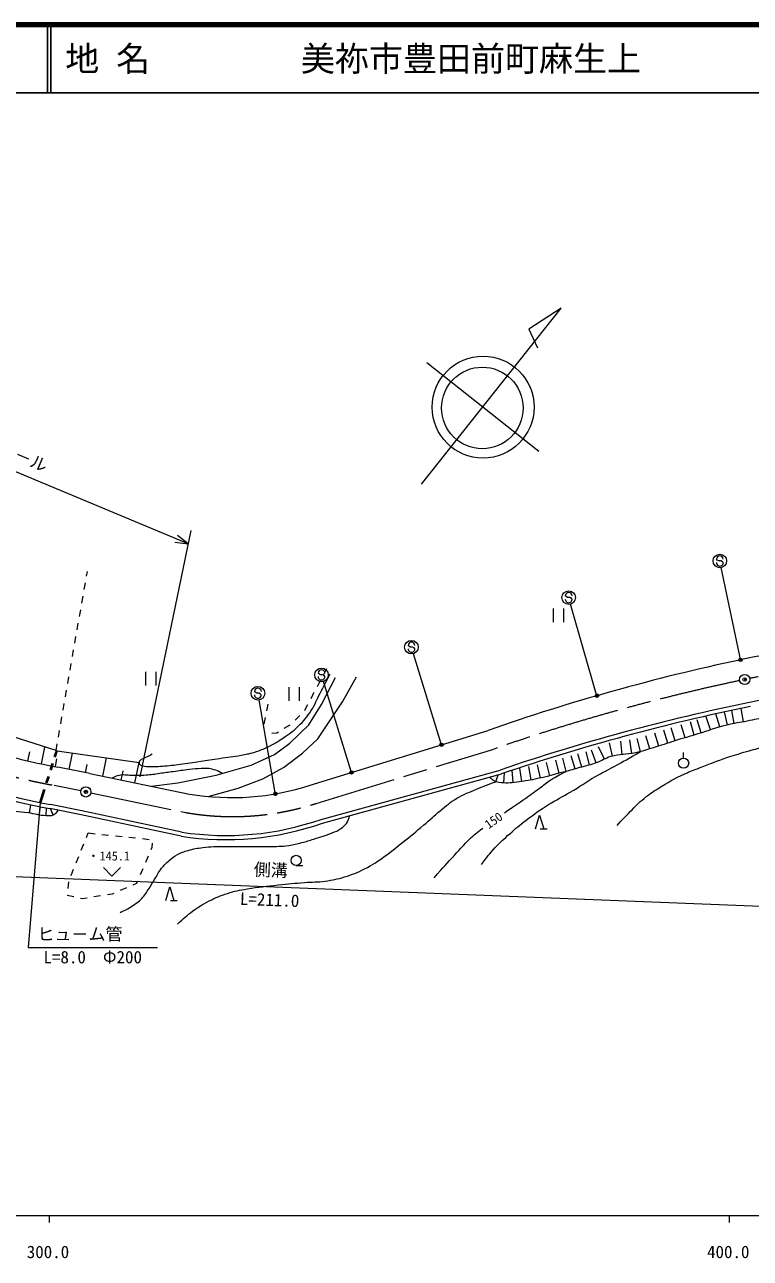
# Model space of a CAD drawing. Units: millimetres, scale not verified. Extents: x 40000 to 680000, y 20000 to 380000.
# Drawn here: x 364417 to 471091, y 198715 to 380000 of the extents above; entities that cross this region are included whole.
import ezdxf
from ezdxf.enums import TextEntityAlignment as Align

# ---------------------------------------------------------------- set-up
doc = ezdxf.new("R2010")
doc.units = ezdxf.units.MM
doc.header["$LTSCALE"] = 1000
doc.header["$PDMODE"] = 32
doc.header["$PDSIZE"] = 500
doc.linetypes.add('CHAIN', pattern=[18.5, 12, -1.5, 3.5, -1.5])
for name, color, linetype, lineweight in [('M-BGD', 7, 'Continuous', 13), ('M-BMK', 2, 'CHAIN', 13), ('M-BMK-SRVR', 3, 'Continuous', 13), ('M-STR-HTXT', 7, 'Continuous', 13), ('M-STR-STRC', 7, 'Continuous', 13), ('M-TTL', 2, 'Continuous', 140), ('M-TTL-BAND', 7, 'Continuous', 13), ('M-TTL-LINE', 7, 'Continuous', 25)]:
    doc.layers.add(name, color=color, linetype=linetype, lineweight=lineweight)
doc.layers.add('M-TTL-TXT', color=7, linetype='Continuous')
doc.styles.add('@ＭＳ ゴシック', font='')
doc.styles.add('ＭＳ ゴシック', font='')
doc.styles.get('@ＭＳ ゴシック').set_extended_font_data('@MS Gothic')
doc.styles.get('ＭＳ ゴシック').set_extended_font_data('MS Gothic')

msp = doc.modelspace()

# ---------------------------------------------------------------- linework, layer by layer
at = {"layer": 'M-BGD'}
for p, q in [((373513, 298951), (373637, 299659)), ((373168, 296981), (373340, 297966)), ((372822, 295011), (372995, 295996)), ((372477, 293041), (372650, 294026)), ((442105, 294218), (442105, 292218)), ((443605, 294218), (443605, 292218)), ((372132, 291071), (372305, 292056)), ((371787, 289101), (371960, 290086)), ((371442, 287131), (371614, 288116)), ((371097, 285161), (371269, 286146)), ((382202, 284895), (382202, 282895)), ((383702, 284895), (383702, 282895)), ((408384, 284509), (408847, 285380)), ((370752, 283191), (370924, 284176)), ((407445, 282743), (407915, 283626)), ((408041, 280077), (410092, 284053)), ((411138, 280495), (413189, 284178)), ((370407, 281221), (370579, 282206)), ((403265, 282662), (403265, 280662)), ((404765, 282662), (404765, 280662)), ((406512, 280974), (406888, 281694)), ((406888, 281694), (406976, 281860)), ((369026, 273341), (347430, 280153)), ((370061, 279251), (370234, 280236)), ((400159, 280145), (399959, 279166)), ((405569, 279214), (405624, 279272)), ((405624, 279272), (406050, 280087)), ((406199, 277105), (408041, 280077)), ((409297, 277691), (411138, 280495)), ((468712, 277312), (468361, 279239)), ((470105, 277550), (469743, 279516)), ((369716, 277281), (369889, 278266)), ((399758, 278186), (399557, 277207)), ((404177, 277777), (404873, 278496)), ((407497, 275055), (409297, 277691)), ((462857, 275617), (462285, 277534)), ((463856, 275922), (463253, 277829)), ((465250, 276381), (464618, 278279)), ((466585, 276804), (466027, 278725)), ((467714, 277104), (467271, 279005)), ((369371, 275311), (369544, 276296)), ((400766, 275866), (401496, 275944)), ((401496, 275944), (401723, 276082)), ((402577, 276603), (403431, 277123)), ((403395, 274427), (406199, 277105)), ((406393, 268243), (432540, 276300)), ((457658, 273997), (457046, 275901)), ((458985, 274436), (458357, 276335)), ((460042, 274777), (459449, 276687)), ((461487, 275214), (460921, 277132)), ((366887, 271376), (367403, 273853)), ((369026, 273341), (369199, 274326)), ((401135, 272753), (403395, 274427)), ((405237, 272962), (407497, 275055)), ((449634, 272072), (448770, 273876)), ((450833, 272506), (450368, 274451)), ((452270, 272746), (452049, 274734)), ((453682, 272910), (453369, 274886)), ((454959, 273178), (454460, 275115)), ((456311, 273580), (455719, 275490)), ((364861, 271823), (365169, 273142)), ((369026, 273341), (368721, 272389)), ((369216, 273280), (368911, 272327)), ((368927, 270976), (369136, 272119)), ((369026, 273341), (369216, 273280)), ((369216, 273280), (381234, 271600)), ((370953, 270567), (371445, 272968)), ((375903, 269555), (376458, 272268)), ((397703, 271162), (401135, 272753)), ((402475, 270828), (405237, 272962)), ((444038, 270271), (443524, 272204)), ((445323, 270627), (444769, 272549)), ((446298, 270907), (445757, 272833)), ((447469, 271213), (446949, 273144)), ((448430, 271512), (447737, 273388)), ((461279, 272227), (461279, 273027)), ((368415, 271436), (368110, 270484)), ((368606, 271375), (368300, 270423)), ((373973, 269944), (369289, 270910)), ((373352, 270078), (373598, 271277)), ((378615, 268999), (378893, 270356)), ((380619, 268587), (381234, 271600)), ((392556, 269698), (397703, 271162)), ((399419, 269153), (402475, 270828)), ((408013, 263223), (434323, 270473)), ((436245, 268618), (436061, 270426)), ((437499, 268774), (437210, 270753)), ((438891, 269019), (438506, 270981)), ((440238, 269297), (439807, 271250)), ((441633, 269631), (441137, 271568)), ((442996, 269993), (442477, 271925)), ((367804, 269532), (367499, 268580)), ((367995, 269471), (367690, 268519)), ((373973, 269944), (388670, 266943)), ((383084, 268084), (386947, 268609)), ((386947, 268609), (392556, 269698)), ((395820, 267814), (399419, 269153)), ((408192, 262650), (434500, 269899)), ((433661, 268751), (434031, 269770)), ((434838, 268572), (434932, 270046)), ((367194, 267627), (366583, 265723)), ((367384, 267566), (366780, 265684)), ((391386, 266585), (395820, 267814)), ((365141, 264136), (365340, 265365)), ((366550, 263859), (366760, 265076)), ((367558, 263754), (367625, 264912)), ((372719, 263872), (368115, 264822)), ((372842, 264460), (368229, 265411)), ((368614, 263832), (368238, 264797)), ((387406, 260750), (372719, 263872)), ((387514, 261341), (372842, 264460)), ((439514, 261839), (440114, 263839)), ((440114, 263839), (440714, 261839)), ((373493, 260532), (373772, 261220)), ((373772, 261220), (374767, 261116)), ((440214, 261839), (441214, 261839)), ((372741, 258679), (373117, 259606)), ((375761, 261012), (376756, 260907)), ((377750, 260803), (378745, 260699)), ((379740, 260594), (380734, 260490)), ((381729, 260386), (382723, 260282)), ((383145, 259705), (383090, 259068)), ((371989, 256826), (372365, 257753)), ((382562, 257814), (382174, 256893)), ((383090, 259068), (382950, 258736)), ((371237, 254973), (371613, 255899)), ((375989, 256145), (377239, 254895)), ((378489, 256145), (377239, 254895)), ((381786, 255971), (381398, 255049)), ((404325, 256444), (405325, 256444)), ((370799, 253039), (370913, 254033)), ((381010, 254128), (380862, 253776)), ((370683, 252029), (370685, 252046)), ((371644, 251819), (370683, 252029)), ((377266, 252231), (376570, 252123)), ((377537, 252348), (377266, 252231)), ((379375, 253137), (378456, 252743)), ((380862, 253776), (380294, 253532)), ((385145, 251302), (385745, 253302)), ((385745, 253302), (386345, 251302)), ((372886, 251548), (372621, 251606)), ((373606, 251660), (372886, 251548)), ((375582, 251969), (374594, 251814)), ((385845, 251302), (386845, 251302))]:
    msp.add_line(p, q, dxfattribs=at)
for centre in [(461279, 271477), (404325, 257194)]:
    msp.add_circle(centre, 750, dxfattribs=at)
for centre, radius, start, end in [((531764, -9856), 302950, 98.86953, 101.80139), ((532217, -9170), 302371, 101.96884, 109.24744), ((384675, 356793), 87250, 236.99427, 259.84347), ((531764, -9856), 296550, 98.86953, 101.82976), ((530117, -10688), 297032, 101.48594, 108.81436), ((530117, -10688), 296432, 101.4856, 108.81781), ((384675, 356793), 93450, 237.02924, 259.79284), ((384675, 356793), 92850, 237.026, 259.79752), ((394885, 303649), 37228, 260.38938, 288.00505), ((393980, 303477), 42629, 261.27582, 289.2191), ((393980, 303477), 43229, 261.253, 289.19253)]:
    msp.add_arc(centre, radius, start, end, dxfattribs=at)
for points, knots in [([(369273, 264583), (369086, 264236), (368960, 264013), (368614, 263832), (368247, 263641), (367971, 263743), (367558, 263754), (366522, 263781), (365965, 264029), (364938, 264165), (363451, 264362), (362604, 264371), (361125, 264615), (359515, 264880), (358638, 265158), (357038, 265475), (356009, 265679), (355428, 265768), (354398, 265964), (353396, 266155), (352821, 266207), (351836, 266472), (351115, 266666), (350651, 266693), (350037, 267118), (349577, 267436), (349616, 267943), (349138, 268232), (348584, 268567), (348160, 268480), (347534, 268643), (346288, 268967), (345563, 269062), (344347, 269484), (343410, 269808), (342902, 270036), (341981, 270403), (340204, 271110), (339208, 271503), (337444, 272241), (336203, 272760), (335481, 272992), (334276, 273590), (332671, 274387), (331798, 274888), (330267, 275819), (328770, 276730), (327947, 277267), (326493, 278244), (324025, 279904), (322628, 280817), (320236, 282585), (318986, 283509), (318316, 284068), (317127, 285069), (316791, 285351), (316646, 285563), (316286, 285812), (315484, 286365), (314926, 286319), (313869, 286427)], [0, 0, 0, 0, 1, 1, 1, 2, 2, 2, 3, 3, 3, 4, 4, 4, 5, 5, 5, 6, 6, 6, 7, 7, 7, 8, 8, 8, 9, 9, 9, 10, 10, 10, 11, 11, 11, 12, 12, 12, 13, 13, 13, 14, 14, 14, 15, 15, 15, 16, 16, 16, 17, 17, 17, 18, 18, 18, 19, 19, 19, 20, 20, 20, 20]), ([(383151, 272806), (382813, 272601), (382715, 272544), (382426, 272394), (382098, 272225), (381855, 272232), (381565, 272003), (381398, 271871), (381245, 271784), (381232, 271572), (381221, 271386), (381342, 271270), (381506, 271181), (381900, 270965), (382193, 271024), (382642, 271004), (383566, 270964), (384089, 270981), (385011, 271063), (386039, 271155), (386611, 271241), (387634, 271376), (389757, 271657), (390939, 271865), (393057, 272179), (394296, 272362), (394997, 272422), (396229, 272649), (396968, 272785), (397387, 272852), (398109, 273060), (399185, 273371), (399742, 273689), (400752, 274176), (401329, 274455), (401627, 274663), (402161, 275018), (403171, 275688), (403741, 276072), (404628, 276897), (405491, 277701), (405896, 278244), (406547, 279227), (407164, 280160), (407347, 280778), (407859, 281772), (408425, 282873), (408602, 283217), (409307, 284592)], [0, 0, 0, 0, 1, 1, 1, 2, 2, 2, 3, 3, 3, 4, 4, 4, 5, 5, 5, 6, 6, 6, 7, 7, 7, 8, 8, 8, 9, 9, 9, 10, 10, 10, 11, 11, 11, 12, 12, 12, 13, 13, 13, 14, 14, 14, 15, 15, 15, 16, 16, 16, 16]), ([(451495, 262329), (452416, 263320), (452662, 263586), (453440, 264363), (454217, 265140), (454617, 265618), (455474, 266307), (456245, 266926), (456699, 267251), (457544, 267765), (459044, 268677), (459886, 269202), (461486, 269925), (462342, 270312), (462841, 270487), (463718, 270825), (465252, 271416), (466103, 271772), (467660, 272301), (468776, 272680), (469407, 272877), (470540, 273201), (471553, 273491), (472125, 273638), (473150, 273885), (474829, 274289), (475774, 274498), (477470, 274821), (479928, 275290), (481318, 275483), (483788, 275883), (484856, 276056), (485469, 276078), (486524, 276315), (487876, 276619), (488619, 276895), (489872, 277485), (490839, 277941), (491228, 278460), (492141, 279015), (493494, 279838), (494220, 280374), (495669, 281013), (496620, 281433), (496979, 281575), (498157, 281959)], [0, 0, 0, 0, 1, 1, 1, 2, 2, 2, 3, 3, 3, 4, 4, 4, 5, 5, 5, 6, 6, 6, 7, 7, 7, 8, 8, 8, 9, 9, 9, 10, 10, 10, 11, 11, 11, 12, 12, 12, 13, 13, 13, 14, 14, 14, 15, 15, 15, 15]), ([(476557, 280899), (476606, 280425), (476622, 280144), (476434, 279722), (476223, 279249), (475923, 279068), (475479, 278800), (474765, 278367), (474222, 278456), (473411, 278259), (472335, 277997), (471726, 277878), (470642, 277654), (469465, 277411), (468786, 277368), (467619, 277081), (465939, 276669), (465042, 276278), (463387, 275776), (462058, 275373), (461307, 275172), (459982, 274758), (458747, 274372), (458070, 274112), (456831, 273740), (455817, 273435), (455258, 273221), (454222, 273008), (452804, 272716), (451956, 272824), (450562, 272435), (449688, 272191), (449282, 271823), (448430, 271512), (447616, 271215), (447131, 271143), (446298, 270907), (445415, 270658), (444925, 270504), (444038, 270271), (442242, 269799), (441244, 269492), (439424, 269125), (438398, 268919), (437821, 268805), (436782, 268680), (435758, 268557), (435162, 268496), (434141, 268648), (433803, 268698), (433594, 268738), (433314, 268934), (433090, 269091), (433002, 269196), (432829, 269439)], [0, 0, 0, 0, 1, 1, 1, 2, 2, 2, 3, 3, 3, 4, 4, 4, 5, 5, 5, 6, 6, 6, 7, 7, 7, 8, 8, 8, 9, 9, 9, 10, 10, 10, 11, 11, 11, 12, 12, 12, 13, 13, 13, 14, 14, 14, 15, 15, 15, 16, 16, 16, 17, 17, 17, 18, 18, 18, 18]), ([(431582, 256567), (432442, 257750), (432704, 258115), (433531, 259015), (434334, 259889), (434845, 260320), (435730, 261110), (436649, 261930), (437176, 262377), (438157, 263122), (439399, 264065), (440109, 264582), (441434, 265404), (442652, 266159), (443395, 266480), (444629, 267208), (446092, 268072), (446846, 268666), (448321, 269511), (449375, 270115), (449993, 270401), (451059, 270983), (452593, 271822), (453076, 272103), (454959, 273178)], [0, 0, 0, 0, 1, 1, 1, 2, 2, 2, 3, 3, 3, 4, 4, 4, 5, 5, 5, 6, 6, 6, 7, 7, 7, 8, 8, 8, 8]), ([(393460, 269955), (393043, 270201), (392899, 270286), (392510, 270429), (392120, 270572), (391888, 270624), (391477, 270681), (391067, 270737), (390831, 270699), (390418, 270681), (389697, 270649), (389294, 270607), (388577, 270529), (387669, 270431), (387163, 270349), (386258, 270227), (385479, 270122), (385045, 270052), (384266, 269949), (383469, 269845), (383025, 269750), (382223, 269697), (381398, 269644), (380933, 269678), (380105, 269672), (379396, 269667), (378975, 269855), (378290, 269672), (377881, 269563), (377699, 269495), (377285, 269268)], [0, 0, 0, 0, 1, 1, 1, 2, 2, 2, 3, 3, 3, 4, 4, 4, 5, 5, 5, 6, 6, 6, 7, 7, 7, 8, 8, 8, 9, 9, 9, 10, 10, 10, 10]), ([(434946, 264194), (436281, 265097), (436627, 265328), (437690, 266076), (438623, 266731), (439140, 267105), (440063, 267774), (440739, 268265), (441087, 268585), (441788, 269041), (442627, 269587), (442962, 269741), (444038, 270271)], [0, 0, 0, 0, 1, 1, 1, 2, 2, 2, 3, 3, 3, 4, 4, 4, 4]), ([(386890, 247816), (387866, 248750), (388175, 249046), (389092, 249718), (390002, 250385), (390546, 250721), (391550, 251236), (392556, 251752), (393148, 251995), (394222, 252347), (395319, 252708), (395970, 252791), (397108, 252989), (398883, 253298), (399891, 253388), (401683, 253587), (403199, 253756), (404052, 253830), (405573, 253951), (406757, 254045), (407433, 253973), (408609, 254143), (409725, 254304), (410352, 254431), (411430, 254763), (412616, 255128), (413275, 255375), (414380, 255939), (415573, 256547), (416191, 256987), (417288, 257756), (418384, 258525), (418953, 259018), (420002, 259851), (421229, 260825), (421904, 261385), (423102, 262395), (424057, 263199), (424548, 263702), (425518, 264489), (426443, 265241), (426930, 265718), (427955, 266328), (429014, 266958), (429684, 267173), (430819, 267653), (431915, 268117), (432293, 268255), (433661, 268751)], [0, 0, 0, 0, 1, 1, 1, 2, 2, 2, 3, 3, 3, 4, 4, 4, 5, 5, 5, 6, 6, 6, 7, 7, 7, 8, 8, 8, 9, 9, 9, 10, 10, 10, 11, 11, 11, 12, 12, 12, 13, 13, 13, 14, 14, 14, 15, 15, 15, 16, 16, 16, 16]), ([(378435, 249536), (379269, 249921), (379542, 250042), (380190, 250468), (380786, 250860), (381128, 251084), (381629, 251591), (382133, 252101), (382305, 252482), (382704, 253077), (383040, 253577), (383193, 253878), (383511, 254390), (383910, 255033), (384068, 255440), (384538, 256034), (384929, 256527), (385183, 256779), (385661, 257188), (386102, 257565), (386369, 257763), (386878, 258042), (387455, 258357), (387812, 258477), (388443, 258658), (389278, 258898), (389763, 258979), (390625, 259085), (391252, 259162), (391607, 259182), (392238, 259212), (393336, 259263), (393953, 259237), (395052, 259243), (397115, 259255), (398271, 259195), (400333, 259243), (401464, 259270), (402107, 259223), (403226, 259386), (403989, 259496), (404409, 259607), (405155, 259797), (405848, 259973), (406228, 260104), (406910, 260318), (407974, 260653), (408581, 260814), (409614, 261235), (410135, 261448), (410454, 261537), (410910, 261868), (411260, 262122), (411465, 262275), (411717, 262627), (411978, 262994), (412036, 263205), (412175, 263686)], [0, 0, 0, 0, 1, 1, 1, 2, 2, 2, 3, 3, 3, 4, 4, 4, 5, 5, 5, 6, 6, 6, 7, 7, 7, 8, 8, 8, 9, 9, 9, 10, 10, 10, 11, 11, 11, 12, 12, 12, 13, 13, 13, 14, 14, 14, 15, 15, 15, 16, 16, 16, 17, 17, 17, 18, 18, 18, 19, 19, 19, 19]), ([(424617, 254646), (426082, 256288), (426456, 256715), (427663, 258016), (428498, 258917), (428920, 259469), (429819, 260307), (430545, 260982), (430816, 261208), (431755, 261948)], [0, 0, 0, 0, 1, 1, 1, 2, 2, 2, 3, 3, 3, 3])]:
    msp.add_open_spline(points, degree=3, knots=knots, dxfattribs=at)
at = {"layer": 'M-BMK'}
for p, q in [((407259, 265561), (433381, 273553)), ((372683, 267402), (368769, 268210)), ((374152, 267099), (388108, 264220))]:
    msp.add_line(p, q, dxfattribs=at)
for centre, radius, start, end in [((531764, -9856), 300000, 98.86953, 101.68652), ((531764, -9856), 300000, 101.973, 109.14396), ((384675, 356793), 90000, 237.01022, 259.82037), ((394972, 303627), 40000, 260.1198, 287.88875)]:
    msp.add_arc(centre, radius, start, end, dxfattribs=at)
at = {"layer": 'M-BMK-SRVR'}
for p, q in [((422769, 312472), (443271, 338331)), ((443271, 338331), (438522, 335246)), ((438522, 335246), (439787, 332528)), ((423549, 330342), (439990, 317307))]:
    msp.add_line(p, q, dxfattribs=at)
for centre, radius in [((431802, 323798), 7493), ((431697, 323680), 5995), ((470262, 283772), 750), ((373418, 267251), 750)]:
    msp.add_circle(centre, radius, dxfattribs=at)
for p in [(470262, 283772), (373418, 267251)]:
    msp.add_point(p, dxfattribs=at)
at = {"layer": 'M-STR-HTXT'}
for p, q in [((366682, 265703), (364924, 244395)), ((297051, 257424), (503960, 249230)), ((364924, 244395), (383924, 244395))]:
    msp.add_line(p, q, dxfattribs=at)
at = {"layer": 'M-STR-STRC'}
for p, q in [((388472, 303690), (331104, 327627)), ((381407, 269447), (388876, 305649)), ((388472, 303690), (386888, 304912)), ((386489, 303956), (388472, 303690)), ((466210, 301333), (466110, 301451)), ((466455, 301193), (466210, 301333)), ((466755, 301191), (466455, 301193)), ((467000, 301079), (466755, 301191)), ((467106, 300943), (467000, 301079)), ((469673, 286509), (466809, 300213)), ((443994, 295948), (443894, 296066)), ((444238, 295808), (443994, 295948)), ((444539, 295806), (444238, 295808)), ((444784, 295694), (444539, 295806)), ((444890, 295558), (444784, 295694)), ((448498, 281537), (444666, 294846)), ((420878, 288665), (420779, 288783)), ((421123, 288526), (420878, 288665)), ((421424, 288523), (421123, 288526)), ((421669, 288411), (421424, 288523)), ((421775, 288275), (421669, 288411)), ((425646, 274333), (421568, 287569)), ((407658, 284592), (407559, 284710)), ((407903, 284452), (407658, 284592)), ((408204, 284450), (407903, 284452)), ((408449, 284338), (408204, 284450)), ((412426, 270259), (408348, 283495)), ((408555, 284202), (408449, 284338)), ((398311, 281892), (398211, 282010)), ((398556, 281752), (398311, 281892)), ((398856, 281750), (398556, 281752)), ((399101, 281638), (398856, 281750)), ((399207, 281502), (399101, 281638)), ((401258, 267122), (398878, 280766))]:
    msp.add_line(p, q, dxfattribs=at)
for centre, radius in [((466605, 301192), 1000), ((444389, 295807), 1000), ((421274, 288524), 1000), ((469642, 286656), 150), ((469642, 286656), 120), ((469642, 286656), 90), ((469642, 286656), 60), ((469642, 286656), 30), ((408054, 284451), 1000), ((398706, 281751), 1000), ((448540, 281393), 150), ((448540, 281393), 120), ((448540, 281393), 90), ((448540, 281393), 60), ((448540, 281393), 30), ((425691, 274190), 150), ((425691, 274190), 120), ((425691, 274190), 90), ((425691, 274190), 60), ((425691, 274190), 30), ((412471, 270116), 150), ((412471, 270116), 120), ((412471, 270116), 90), ((412471, 270116), 60), ((412471, 270116), 30), ((401284, 266974), 150), ((401284, 266974), 120), ((401284, 266974), 90), ((401284, 266974), 60), ((401284, 266974), 30)]:
    msp.add_circle(centre, radius, dxfattribs=at)
for centre, start, end in [((466606, 300947), 179.55488, 359.55488), ((466610, 301447), 359.55488, 179.55488), ((444390, 295562), 179.55488, 359.55488), ((444394, 296062), 359.55488, 179.55488), ((421275, 288279), 179.55488, 359.55488), ((421279, 288779), 359.55488, 179.55488), ((408059, 284706), 359.55488, 179.55488), ((408055, 284206), 179.55488, 359.55488), ((398707, 281506), 179.55488, 359.55488), ((398711, 282006), 359.55488, 179.55488)]:
    msp.add_arc(centre, 500, start, end, dxfattribs=at)
for p in [(469642, 286656), (448540, 281393), (425691, 274190), (412471, 270116), (401284, 266974)]:
    msp.add_point(p, dxfattribs=at)
at = {"layer": 'M-TTL'}
msp.add_line((680000, 380000), (40000, 380000), dxfattribs=at)
at = {"layer": 'M-TTL-BAND'}
for p, q in [((40000, 205000), (579000, 205000)), ((368000, 205000), (368000, 204000)), ((468000, 205000), (468000, 204000))]:
    msp.add_line(p, q, dxfattribs=at)
at = {"layer": 'M-TTL-LINE'}
for p, q in [((367750, 380000), (367750, 370000)), ((368250, 380000), (368250, 370000)), ((40000, 370000), (680000, 370000))]:
    msp.add_line(p, q, dxfattribs=at)

# ---------------------------------------------------------------- texts
at = {"layer": 'M-BGD', "style": 'ＭＳ ゴシック'}
msp.add_text('150', height=1320, rotation=35.134, dxfattribs=at).set_placement((433350, 263071), align=Align.MIDDLE_CENTER)
msp.add_text('・145.1', height=1320, dxfattribs=at).set_placement((373621, 257836), align=Align.MIDDLE_LEFT)
at = {"layer": 'M-STR-HTXT', "style": 'ＭＳ ゴシック'}
msp.add_text('側溝', height=1833, rotation=357.732, dxfattribs=at).set_placement((400545, 254326), align=Align.BOTTOM_CENTER)
at = {"layer": 'M-STR-HTXT', "style": '@ＭＳ ゴシック'}
msp.add_text('L=211.0', height=1833, rotation=357.732, dxfattribs=at).set_placement((400466, 252327), align=Align.TOP_CENTER)
at = {"layer": 'M-STR-HTXT', "style": 'ＭＳ ゴシック'}
msp.add_text('ヒュ－ム管', height=1833, dxfattribs=at).set_placement((366299, 244895), align=Align.BOTTOM_LEFT)
msp.add_text('L=8.0\u3000Φ200', height=1833, dxfattribs=at).set_placement((374424, 243895), align=Align.TOP_CENTER)
at = {"layer": 'M-STR-STRC', "style": 'ＭＳ ゴシック'}
msp.add_text('ガ－ドレ－ル', height=1833, rotation=337.351, dxfattribs=at).set_placement((360173, 316582), align=Align.BOTTOM_CENTER)
at = {"layer": 'M-TTL-BAND', "style": 'ＭＳ ゴシック'}
for s, p in [('300.0', (367844, 198195)), ('400.0', (467844, 198195))]:
    msp.add_text(s, height=1833, dxfattribs=at).set_placement(p, align=Align.BOTTOM_CENTER)
at = {"layer": 'M-TTL-TXT', "style": 'ＭＳ ゴシック'}
for s, p in [('地 名', (370380, 375000)), ('美祢市豊田前町麻生上', (405024, 375000))]:
    msp.add_text(s, height=3666, dxfattribs=at).set_placement(p, align=Align.MIDDLE_LEFT)

doc.saveas('drawing.dxf')
